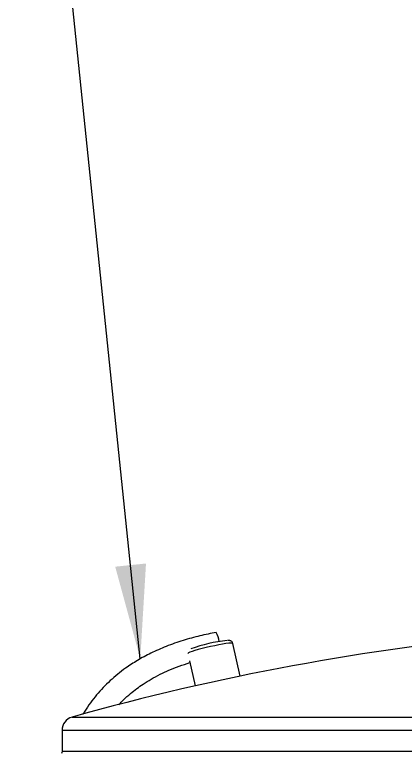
# Model space of a CAD drawing. Header units: millimetres. Extents: x 107291 to 113922, y -130611 to -125922.
# Drawn here: x 109333.7 to 109503, y -126960.7 to -126641.3 of the extents above; entities that cross this region are included whole.
import ezdxf

# ---------------------------------------------------------------- set-up
doc = ezdxf.new("R2010")
doc.units = ezdxf.units.MM
doc.header["$LTSCALE"] = 13
doc.layers.add('几何体', color=7, linetype='Continuous')
doc.layers.add('注释', color=2, linetype='Continuous')
doc.styles.get("Standard").update_dxf_attribs({"font": 'gbenor.shx', "bigfont": 'gbcbig.shx'})
doc.dimstyles.new('SLDDIMSTYLE2', dxfattribs={"dimtxt": 0.18, "dimasz": 40.8, "dimexe": 0, "dimexo": 0.0625, "dimgap": 0, "dimtad": 0, "dimtih": 1, "dimtoh": 1, "dimdec": 0, "dimrnd": 1e-09, "dimzin": 0, "dimdsep": 46, "dimtxsty": 'Standard', "dimsah": 1, "dimcen": 0.09, "dimadec": 0, "dimazin": 0, "dimtfac": 40.8, "dimtdec": 0, "dimtofl": 0, "dimtmove": 0, "dimatfit": 3, "dimfxl": 1, "dimfrac": 2, "dimtolj": 1, "dimtzin": 0, "dimarcsym": 0})

msp = doc.modelspace()

# ---------------------------------------------------------------- linework, layer by layer
at = {"layer": '几何体'}
for p, q in [((109431.4, -126927.73), (109428.21, -126913.55)), ((109409.4, -126921.05), (109411.85, -126931.96)), ((109358.6, -126945.44), (109944.83, -126945.44)), ((109354.21, -126951.21), (109354.21, -126960.17)), ((109949.21, -126951.21), (109354.21, -126951.21)), ((109354.21, -126960.17), (109651.71, -126960.17))]:
    msp.add_line(p, q, dxfattribs=at)
at = {"layer": '几何体', "flags": 128}
for points in [[(109427.96, -126913.44), (109427.37, -126913.43), (109426.46, -126913.5), (109425.26, -126913.65), (109423.82, -126913.88), (109422.18, -126914.18), (109420.4, -126914.53), (109418.56, -126914.92), (109416.71, -126915.35), (109414.92, -126915.79), (109413.27, -126916.23), (109411.8, -126916.65), (109410.57, -126917.04), (109409.62, -126917.38), (109409, -126917.66), (109408.72, -126917.88), (109408.7, -126917.94)], [(109428.21, -126913.55), (109428.21, -126913.54), (109427.96, -126913.44)], [(109354.21, -126960.17), (109354.16, -126960.76), (109354.04, -126961.17)]]:
    msp.add_lwpolyline(points, dxfattribs=at)
at = {"layer": '几何体'}
for centre, radius, start, end in [((109651.71, -127992.26), 1087.09, 95.29791, 105.64256), ((109410.76, -126914.23), 11.66, 7.2179, 27.9812), ((109431.85, -126974.61), 62.59, 95.5968, 110.3629), ((109360.21, -126951.21), 6, 105.6426, 180)]:
    msp.add_arc(centre, radius, start, end, dxfattribs=at)
for points, knots in [([(109421.05, -126908.76), (109418.69, -126909.24), (109413.86, -126910.21), (109406.59, -126912.23), (109399.45, -126914.71), (109392.82, -126917.62), (109386.94, -126920.8), (109380.96, -126924.69), (109374.9, -126929.61), (109369.98, -126934.78), (109366.47, -126939.3), (109364.5, -126942.12), (109363.51, -126943.83), (109363.24, -126944.28)], [0, 0, 0, 0, 0.100317, 0.204843, 0.312186, 0.413127, 0.505932, 0.592042, 0.715802, 0.842579, 0.90794, 0.975347, 1, 1, 1, 1]), ([(109426.73, -126912.3), (109426.6, -126912.29), (109426.37, -126912.26), (109426.11, -126912.28), (109426, -126912.29)], [0, 0, 0, 0, 0.568968, 1, 1, 1, 1]), ([(109428.19, -126913.55), (109428.15, -126913.41), (109428.08, -126913.09), (109427.75, -126912.72), (109427.37, -126912.47), (109427.02, -126912.34), (109426.83, -126912.32), (109426.73, -126912.3)], [0, 0, 0, 0, 0.166934, 0.380158, 0.571255, 0.768443, 1, 1, 1, 1]), ([(109378.9, -126940.06), (109379.53, -126939.37), (109381.08, -126937.68), (109383.69, -126935.38), (109386.57, -126933.1), (109389.52, -126931.03), (109392.9, -126928.94), (109396.63, -126926.95), (109400.7, -126925.07), (109404.97, -126923.36), (109408.03, -126922.37), (109409.58, -126921.87)], [0, 0, 0, 0, 0.083139, 0.2036, 0.300208, 0.395735, 0.504689, 0.628813, 0.741219, 0.868694, 1, 1, 1, 1])]:
    msp.add_open_spline(points, degree=3, knots=knots, dxfattribs=at)

# ---------------------------------------------------------------- leaders
at = {"layer": '注释'}
msp.add_leader([(109388.13, -126920.21), (109333.71, -126393.99)], dimstyle='SLDDIMSTYLE2', dxfattribs=at)

doc.saveas('drawing.dxf')
